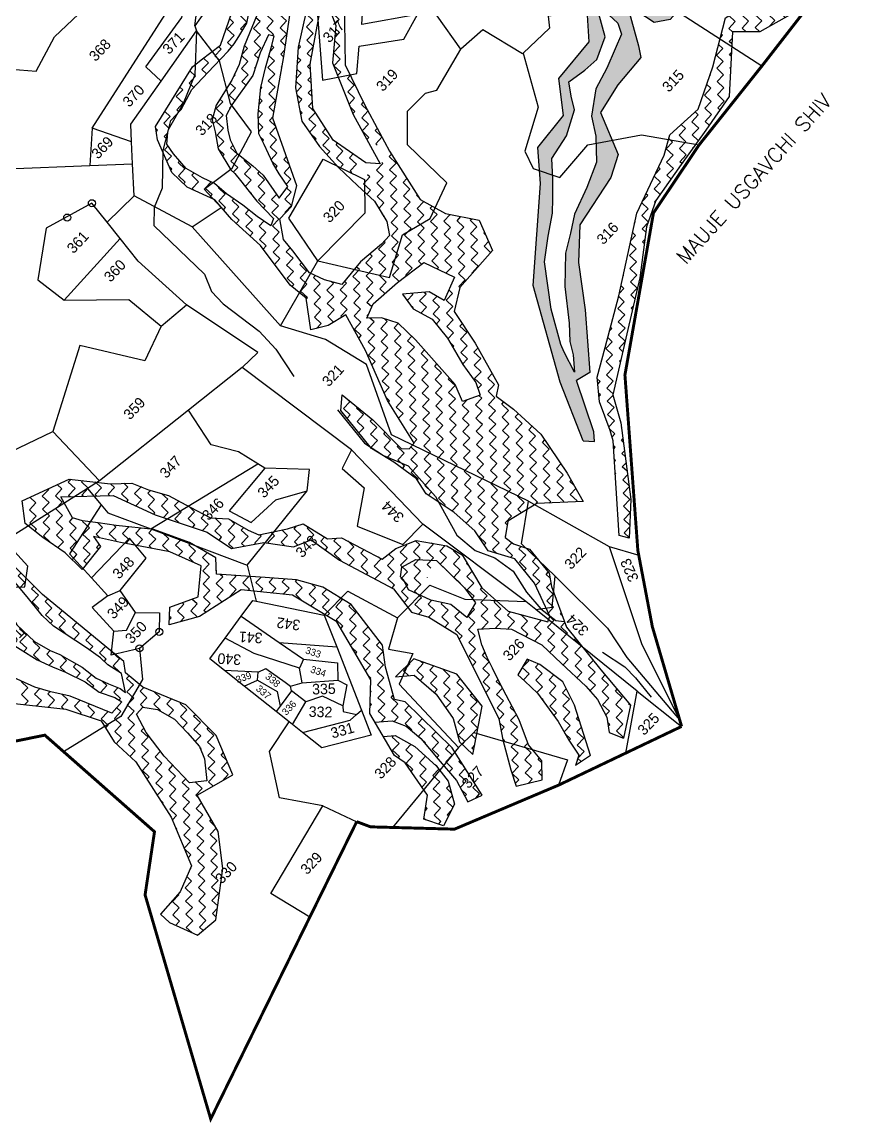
# Model space of a CAD drawing. Header units: metres. Extents: x 302481 to 307962, y 1946667 to 1951250.
# Drawn here: x 307196 to 307770, y 1947648 to 1948407 of the extents above; entities that cross this region are included whole.
import ezdxf

# ---------------------------------------------------------------- set-up
doc = ezdxf.new("R2010")
doc.units = ezdxf.units.M
for name, color, linetype in [('LINE_WATER', 4, 'Continuous'), ('POLY_HATCH', 12, 'Continuous'), ('POLY_PARCEL', 6, 'Continuous'), ('SYM_STONE', 1, 'Continuous'), ('TEXT_MAPOUT', 7, 'Continuous'), ('TEXT_PARCEL', 7, 'Continuous'), ('V_BOUND_LINE', 7, 'Continuous')]:
    doc.layers.add(name, color=color, linetype=linetype)
doc.styles.get("Standard").update_dxf_attribs({"font": 'simplex.shx'})
doc.styles.add('TEXT_MAP', font='')
doc.styles.get('TEXT_MAP').set_extended_font_data('Kruti Dev 050')
pattern_1 = [(46.59836, (306648.6593, 1946662.5794), (-0.253821, 9.096249), [6.434523, -6.434523]), (136.59836, (306653.0805, 1946667.2544), (-9.096249, -0.253821), [6.434523, -6.434523])]

# ---------------------------------------------------------------- blocks, each defined once
blk = doc.blocks.new('STONE')
blk.add_circle((0, 0), 0.851)

msp = doc.modelspace()

# ---------------------------------------------------------------- hatches: boundary and pattern name
at = {"layer": 'POLY_HATCH'}
h = msp.add_hatch(dxfattribs=at)
h.set_pattern_fill('ZIGZAG', color=256, scale=2.026621, angle=46.59836, style=0)
h.set_pattern_definition(pattern_1)
h.paths.add_polyline_path([(307427.52, 1948542.12), (307428.87, 1948565.59), (307442.29, 1948578.48), (307446.18, 1948586.05), (307443.49, 1948619.07), (307453.84, 1948659.4), (307477.83, 1948685.2), (307500.86, 1948715.17), (307524.89, 1948731.93), (307534.88, 1948754.6), (307534.25, 1948758.43), (307515.54, 1948763.15), (307517.03, 1948759.21), (307508.69, 1948743.88), (307497.16, 1948734.13), (307478.71, 1948715.06), (307467.33, 1948697.96), (307455.93, 1948681.84), (307437.78, 1948659.6), (307428.94, 1948621.84), (307429.66, 1948613.47), (307427.51, 1948602.06), (307424.05, 1948584.19), (307416.37, 1948576.07), (307408.92, 1948560.06), (307407.03, 1948538.79), (307407.09, 1948518.55), (307403.74, 1948496.74), (307399.67, 1948483.29), (307394.77, 1948463.9), (307395.06, 1948453.05), (307394.59, 1948434.28), (307391.89, 1948414.64), (307386.44, 1948389.95), (307384.65, 1948361.79), (307388.86, 1948338.91), (307401.09, 1948321.37), (307414.27, 1948306.92), (307420.84, 1948300.7), (307431.04, 1948311.6), (307410.51, 1948325.79), (307396.58, 1948347.6), (307394.76, 1948378.15), (307399.47, 1948404.45), (307403.78, 1948427.28), (307412.29, 1948404.81), (307410.04, 1948379.08), (307424.34, 1948343.45), (307437.85, 1948318.87), (307444.91, 1948326.41), (307432.02, 1948350.28), (307418.77, 1948377.75), (307418.08, 1948421.96), (307413.82, 1948443.38), (307418.78, 1948481.04), (307432.29, 1948498.34), (307429.98, 1948517.5)])
h.paths.add_polyline_path([(307346.8, 1948494.4), (307349.87, 1948511.62), (307354.06, 1948531.22), (307355.31, 1948550.15), (307353.17, 1948560.4), (307360.67, 1948567.1), (307373.18, 1948584.58), (307380.24, 1948596.3), (307379.18, 1948613.39), (307369.78, 1948622.28), (307366.39, 1948627.79), (307377.18, 1948632.53), (307382.06, 1948637.68), (307389.8, 1948645.88), (307394.67, 1948651.62), (307399.62, 1948664.76), (307400.86, 1948673.35), (307398.45, 1948685.98), (307396.91, 1948710.62), (307394.1, 1948716.15), (307393.02, 1948725.24), (307381.89, 1948717.21), (307384.54, 1948682.83), (307362.43, 1948642.28), (307353.42, 1948625.49), (307362.78, 1948607.88), (307358.22, 1948592.5), (307355.85, 1948585.37), (307339.44, 1948563.18), (307340.27, 1948546.67), (307336.91, 1948505.05), (307328.53, 1948463.18), (307338.78, 1948436.4), (307340.68, 1948413.76), (307332.74, 1948391.28), (307319.47, 1948381.21), (307313.45, 1948376.39), (307288.04, 1948335.21), (307289.41, 1948326.1), (307299.23, 1948303.48), (307309.78, 1948293.29), (307328.96, 1948284.53), (307340.68, 1948270.95), (307360.32, 1948252.99), (307367.39, 1948243.58), (307378.08, 1948255), (307376.27, 1948257.28), (307373.83, 1948271.53), (307381.78, 1948279.93), (307385.48, 1948294.35), (307368.87, 1948340.9), (307376.39, 1948383.53), (307382.83, 1948428.19), (307380.51, 1948443.76), (307380.71, 1948472.39), (307388.81, 1948501.25), (307394.59, 1948524.61), (307390.28, 1948555.59), (307402.73, 1948569.76), (307414.31, 1948597.24), (307418.46, 1948625.98), (307415.02, 1948643.66), (307419.04, 1948659.07), (307438.99, 1948687.28), (307449.94, 1948720.17), (307436.5, 1948720.3), (307428.79, 1948710.93), (307426.51, 1948696.99), (307418.26, 1948685.83), (307410.94, 1948672.63), (307405.25, 1948664.8), (307399.26, 1948646.32), (307401.73, 1948631.92), (307400.44, 1948614.17), (307399.73, 1948607.95), (307395.14, 1948592.17), (307389.74, 1948584.64), (307386.39, 1948577.46), (307376.82, 1948552.93), (307378.29, 1948542.34), (307379.93, 1948536.19), (307381.31, 1948529.14), (307377.1, 1948510.12), (307373.85, 1948499.4), (307369.19, 1948486.58), (307362.16, 1948473.68), (307363.36, 1948462.2), (307360.19, 1948448.53), (307359.83, 1948429.33), (307358.23, 1948412.45), (307349.08, 1948390.64), (307345.59, 1948377.85), (307340.57, 1948367.08), (307329.8, 1948349.92), (307327.13, 1948339.8), (307329.12, 1948331.59), (307331.22, 1948319.84), (307339.88, 1948305.33), (307342.61, 1948302.75), (307346.58, 1948297.84), (307352.69, 1948290.34), (307357.89, 1948283.7), (307363.36, 1948277.95), (307369.44, 1948271.62), (307367.51, 1948266.55), (307358.18, 1948273.08), (307348.31, 1948280.85), (307336.87, 1948288.8), (307328.7, 1948295.94), (307320.33, 1948299.84), (307309.23, 1948306.31), (307300.39, 1948316.4), (307295.78, 1948323.06), (307296.45, 1948331.05), (307298.58, 1948339.37), (307305.75, 1948346.96), (307313.05, 1948360.75), (307320.51, 1948368.64), (307328.55, 1948377.13), (307338.01, 1948387.14), (307342.3, 1948392.28), (307345.41, 1948397.39), (307351.07, 1948406.41), (307352.88, 1948415.61), (307350.12, 1948430.3), (307341.37, 1948466.2)])
h.paths.add_polyline_path([(307366.04, 1948398.47), (307369.92, 1948397.56), (307367.71, 1948389.38), (307363.82, 1948375.66), (307360.53, 1948362.16), (307358.8, 1948344.04), (307359.17, 1948330.24), (307362.83, 1948322.83), (307368.87, 1948310), (307373.33, 1948302.61), (307379.26, 1948293.85), (307373.19, 1948285.75), (307362.19, 1948301.69), (307355.11, 1948307.98), (307344.11, 1948316.81), (307339.39, 1948326.02), (307337.78, 1948332.68), (307336.69, 1948342.8), (307340.55, 1948350.22), (307355.23, 1948370.34), (307360.28, 1948386.12)], flags=16)
h = msp.add_hatch(dxfattribs=at)
h.set_pattern_fill('ZIGZAG', color=256, scale=2.026621, angle=46.59836, style=0)
h.set_pattern_definition(pattern_1)
h.paths.add_polyline_path([(307520.47, 1948575.43), (307522.06, 1948605.61), (307518.94, 1948623.88), (307533.92, 1948632.17), (307541.33, 1948668.04), (307564.03, 1948700.68), (307578.44, 1948729.93), (307585.9, 1948745.39), (307579.3, 1948756.81), (307570.61, 1948745.65), (307548.95, 1948700.05), (307532.36, 1948679.55), (307518.87, 1948642.1), (307509.46, 1948630.68), (307504.98, 1948597.32), (307504.27, 1948530.97), (307503.96, 1948476.39), (307521.34, 1948450.38), (307567.43, 1948444.86), (307617.96, 1948461.29), (307612.06, 1948435.81), (307585.17, 1948423.17), (307587.06, 1948393.6), (307566.04, 1948368.41), (307569.26, 1948342.72), (307551.75, 1948320.75), (307553.51, 1948295.97), (307548.35, 1948225.41), (307567.08, 1948158.9), (307582.82, 1948118.33), (307590.73, 1948117.84), (307590.32, 1948124.57), (307578.26, 1948159.84), (307587.59, 1948165.44), (307584.22, 1948208.59), (307579.6, 1948241.4), (307580.71, 1948267.3), (307602.05, 1948300.08), (307607.06, 1948315.98), (307594.92, 1948344.75), (307606.71, 1948363.89), (307622.71, 1948382.77), (307621.06, 1948390.84), (307613.31, 1948419.17), (307631.88, 1948407), (307643, 1948408.94), (307654.75, 1948422.54), (307655.78, 1948451.12), (307672.41, 1948440.04), (307685.72, 1948452.55), (307695.47, 1948482.09), (307684.38, 1948497.49), (307676.32, 1948495.42), (307682.35, 1948485.63), (307683.06, 1948478.83), (307682.7, 1948473.05), (307674.66, 1948460.23), (307648, 1948456.85), (307644.38, 1948455.18), (307644.64, 1948445.75), (307642.38, 1948432.57), (307637.34, 1948425.08), (307629.66, 1948418.05), (307622.72, 1948422.57), (307626.31, 1948444.7), (307624.92, 1948457.25), (307619.99, 1948464.97), (307601.69, 1948462.88), (307558.86, 1948456.42), (307538.3, 1948460.55), (307521.7, 1948473.19), (307514.46, 1948507.6), (307518.49, 1948551.77)])
h.paths.add_polyline_path([(307593.65, 1948412.97), (307597.57, 1948415.07), (307606.75, 1948406.39), (307609.28, 1948398.84), (307604.92, 1948388.78), (307599.32, 1948375.37), (307591.76, 1948361.24), (307588.64, 1948342.27), (307591.66, 1948328.45), (307592.15, 1948310.57), (307585.34, 1948293.16), (307576.91, 1948274.7), (307574.28, 1948261.7), (307570.69, 1948247.69), (307570.32, 1948224.82), (307573.34, 1948199.4), (307573.68, 1948186.82), (307575.92, 1948177.61), (307576.91, 1948165.72), (307569.91, 1948179.43), (307567.47, 1948184.87), (307560.85, 1948209.19), (307556.31, 1948241.86), (307558.81, 1948259.49), (307561.68, 1948275.47), (307562.07, 1948285.42), (307562.03, 1948299), (307561.31, 1948313.22), (307571.48, 1948328.75), (307576.95, 1948346.79), (307574.71, 1948356), (307573.12, 1948365.89), (307584.15, 1948374.16), (307592.24, 1948381.34), (307598.1, 1948397.08)], flags=16)
h.paths.add_polyline_path([(307549.06, 1948580.9), (307552.72, 1948619.76), (307562.56, 1948657.38), (307586.34, 1948686.41), (307606.73, 1948718.66), (307597.07, 1948725.94), (307587.4, 1948716.69), (307575.11, 1948699.8), (307559.18, 1948677.13), (307551.05, 1948663.67), (307543.81, 1948634.63), (307537.11, 1948603.25), (307532.54, 1948579.96), (307530.26, 1948542.56), (307532.93, 1948514.27), (307545.16, 1948481.54), (307565.57, 1948461.32), (307594.28, 1948465.45), (307613.27, 1948479.69), (307606.4, 1948488.95), (307565.51, 1948480.7), (307553.28, 1948495.95), (307548.88, 1948518.51), (307547.67, 1948545.41)], flags=17)
h = msp.add_hatch(dxfattribs=at)
h.set_pattern_fill('ZIGZAG', color=256, scale=2.026621, angle=46.59836, style=0)
h.set_pattern_definition(pattern_1)
h.paths.add_polyline_path([(307685.81, 1948400.42), (307704.8, 1948400.49), (307728.78, 1948414.06), (307742.9, 1948424.68), (307750.44, 1948438.92), (307754.65, 1948457.87), (307739.72, 1948471.26), (307736.01, 1948470.78), (307741.16, 1948453.46), (307726.23, 1948430.6), (307701.15, 1948422.53), (307680.96, 1948410.21), (307672.43, 1948376.46), (307662.25, 1948347.24), (307642.78, 1948329.41), (307638.87, 1948315.45), (307635.3, 1948307.94), (307644.35, 1948300.16), (307650.59, 1948309.01), (307667.42, 1948332.69), (307683.49, 1948355.96)])
h = msp.add_hatch(dxfattribs=at)
h.set_pattern_fill('ZIGZAG', color=256, scale=2.026621, angle=46.59836, style=0)
h.set_pattern_definition(pattern_1)
h.paths.add_polyline_path([(307487.97, 1948275.07), (307470.58, 1948284.76), (307450.13, 1948316.93), (307443.04, 1948309.43), (307426.59, 1948295.26), (307427.38, 1948294.51), (307438.93, 1948283.6), (307447.49, 1948269.53), (307449.29, 1948259.87), (307443.82, 1948254.09), (307429.33, 1948241.92), (307416.48, 1948226.22), (307404.63, 1948229.47), (307394.28, 1948234.28), (307382.62, 1948249.29), (307378.81, 1948254.09), (307370.61, 1948247.02), (307366.45, 1948244.83), (307380.76, 1948225.75), (307391.97, 1948216.71), (307395.03, 1948194.86), (307406.99, 1948197.82), (307419.15, 1948205.17), (307432.87, 1948180.74), (307448.05, 1948146.17), (307466.4, 1948116.73), (307462.82, 1948112.72), (307457.51, 1948113.05), (307437.93, 1948132.83), (307416.8, 1948150.1), (307415.87, 1948139.21), (307436.91, 1948113.06), (307452.31, 1948103.6), (307467.88, 1948092.11), (307474.64, 1948081.65), (307491.36, 1948070.61), (307521.99, 1948161.59), (307508.38, 1948185.6), (307494.02, 1948207.57), (307497.87, 1948224.18), (307520.4, 1948249.72), (307511.11, 1948270.58)])
h.paths.add_polyline_path([(307494.24, 1948231.21), (307487.01, 1948215.16), (307476.63, 1948221), (307458.27, 1948219.45), (307465.7, 1948209.44), (307478.68, 1948202.15), (307489.25, 1948189.16), (307495.69, 1948178.09), (307499.97, 1948171.06), (307509, 1948158.54), (307511.8, 1948149.93), (307499.65, 1948145.5), (307494.73, 1948157.11), (307467.31, 1948188.02), (307455.24, 1948199.43), (307443.89, 1948203.2), (307433.68, 1948202.91), (307438.01, 1948212.75), (307454.98, 1948227.54), (307473, 1948241.34)], flags=16)
h = msp.add_hatch(dxfattribs=at)
h.set_pattern_fill('ZIGZAG', color=256, scale=2.026621, angle=46.59836, style=0)
h.set_pattern_definition(pattern_1)
h.paths.add_polyline_path([(307626.57, 1948265.93), (307633.04, 1948284.16), (307644.35, 1948300.16), (307635.3, 1948307.94), (307619.82, 1948275.29), (307607.58, 1948218.37), (307598.06, 1948182.8), (307592.47, 1948162.21), (307594.17, 1948145.27), (307601.56, 1948125.55), (307603.6, 1948118.33), (307607.75, 1948053.06), (307614.67, 1948051.17), (307615.76, 1948077.84), (307608.88, 1948130.63), (307603.48, 1948150.04), (307613.8, 1948195.11), (307621.9, 1948230.76)])
h = msp.add_hatch(dxfattribs=at)
h.set_pattern_fill('ZIGZAG', color=256, scale=2.026621, angle=46.59836, style=0)
h.set_pattern_definition(pattern_1)
h.paths.add_polyline_path([(307553.8, 1948123.01), (307534.95, 1948140.23), (307522.83, 1948149.02), (307524.61, 1948156.95), (307521.99, 1948161.59), (307491.36, 1948070.61), (307493.98, 1948068.88), (307508.29, 1948056.28), (307517.39, 1948042.36), (307535.9, 1948036.84), (307549.41, 1948020.11), (307552.68, 1948013.08), (307560.11, 1948022.76), (307559.37, 1948026.92), (307545.99, 1948043.45), (307534.86, 1948047.23), (307529.17, 1948051.59), (307530.86, 1948062.88), (307551.01, 1948075.12), (307583.02, 1948076.56), (307571.88, 1948095.89)])
h = msp.add_hatch(dxfattribs=at)
h.set_pattern_fill('ZIGZAG', color=256, scale=2.026621, angle=46.59836, style=0)
h.set_pattern_definition(pattern_1)
h.paths.add_polyline_path([(307347.14, 1948015.6), (307382.39, 1948011.75), (307413.09, 1947993.32), (307436.56, 1947953.4), (307435.71, 1947930.11), (307441.02, 1947921.12), (307450.34, 1947948.79), (307446.61, 1947962.16), (307444.5, 1947977.32), (307422.87, 1948005.46), (307403.37, 1948017.31), (307385.19, 1948022.44), (307363.72, 1948024.08), (307330.03, 1948026.23), (307329.72, 1948037.5), (307311.38, 1948048.26), (307286.89, 1948057.14), (307260.89, 1948059.79), (307248.43, 1948061.69), (307237.68, 1948063.08), (307230.86, 1948065.14), (307222.66, 1948079.59), (307258.71, 1948080.62), (307287.83, 1948067.35), (307323.68, 1948055.4), (307340.34, 1948044.03), (307362.79, 1948048.06), (307383.16, 1948045.25), (307395.43, 1948050.11), (307414.99, 1948036.01), (307452.18, 1948016.2), (307464.46, 1948000.2), (307467.35, 1947999.32), (307483.36, 1948046.88), (307478.35, 1948047.73), (307467.86, 1948049.62), (307453.73, 1948043.92), (307444.24, 1948036.75), (307416.34, 1948051.47), (307406.67, 1948050.71), (307389.91, 1948060.94), (307378.93, 1948057.68), (307359.3, 1948053.43), (307351.98, 1948056.7), (307338.34, 1948064.5), (307325.96, 1948065.27), (307312.01, 1948072.52), (307296.86, 1948080.49), (307283.22, 1948084.54), (307271.8, 1948089.19), (307256.99, 1948088.72), (307228.44, 1948091.97), (307196.05, 1948076.87), (307198.13, 1948061.25), (307210.22, 1948051.59), (307225.76, 1948040.95), (307237.37, 1948029.46), (307250.15, 1948045.39), (307245.2, 1948052.26), (307263.98, 1948048.14), (307282.33, 1948044.65), (307297.97, 1948041.83), (307319.59, 1948032.12), (307317.44, 1948010.71), (307298, 1948003.58), (307297.32, 1947991.41), (307318.45, 1947997.06)])
h = msp.add_hatch(dxfattribs=at)
h.set_pattern_fill('ZIGZAG', color=256, scale=2.026621, angle=46.59836, style=0)
h.set_pattern_definition(pattern_1)
h.paths.add_polyline_path([(307403.37, 1948017.31), (307385.19, 1948022.44), (307363.72, 1948024.08), (307330.03, 1948026.23), (307329.72, 1948037.5), (307311.38, 1948048.26), (307286.89, 1948057.14), (307260.89, 1948059.79), (307248.43, 1948061.69), (307237.68, 1948063.08), (307230.86, 1948065.14), (307222.66, 1948079.59), (307258.71, 1948080.62), (307287.83, 1948067.35), (307323.68, 1948055.4), (307340.34, 1948044.03), (307362.79, 1948048.06), (307383.16, 1948045.25), (307395.43, 1948050.11), (307414.99, 1948036.01), (307452.18, 1948016.2), (307464.46, 1948000.2), (307467.35, 1947999.32), (307483.36, 1948046.88), (307478.35, 1948047.73), (307467.86, 1948049.62), (307453.73, 1948043.92), (307444.24, 1948036.75), (307416.34, 1948051.47), (307406.67, 1948050.71), (307389.91, 1948060.94), (307378.93, 1948057.68), (307359.3, 1948053.43), (307351.98, 1948056.7), (307338.34, 1948064.5), (307325.96, 1948065.27), (307312.01, 1948072.52), (307296.86, 1948080.49), (307283.22, 1948084.54), (307271.8, 1948089.19), (307256.99, 1948088.72), (307228.44, 1948091.97), (307196.05, 1948076.87), (307198.13, 1948061.25), (307210.22, 1948051.59), (307225.76, 1948040.95), (307237.37, 1948029.46), (307250.15, 1948045.39), (307245.2, 1948052.26), (307263.98, 1948048.14), (307282.33, 1948044.65), (307297.97, 1948041.83), (307319.59, 1948032.12), (307317.44, 1948010.71), (307298, 1948003.58), (307297.32, 1947991.41), (307318.45, 1947997.06), (307347.14, 1948015.6), (307382.39, 1948011.75), (307413.09, 1947993.32), (307436.56, 1947953.4), (307435.71, 1947930.11), (307439.26, 1947924.1), (307442.11, 1947924.36), (307450.34, 1947948.79), (307446.61, 1947962.16), (307444.5, 1947977.32), (307422.87, 1948005.46)])
h = msp.add_hatch(dxfattribs=at)
h.set_pattern_fill('ZIGZAG', color=256, scale=2.026621, angle=46.59836, style=0)
h.set_pattern_definition(pattern_1)
h.paths.add_polyline_path([(307452.18, 1948016.2), (307464.46, 1948000.2), (307467.35, 1947999.32), (307471.41, 1948011.39), (307462.58, 1948015.39), (307459.29, 1948022.28), (307456.89, 1948024.54), (307457.88, 1948031.17), (307467.44, 1948036.49), (307479.65, 1948035.85), (307483.36, 1948046.88), (307478.35, 1948047.73), (307467.86, 1948049.62), (307453.73, 1948043.92), (307444.24, 1948036.75), (307416.34, 1948051.47), (307406.67, 1948050.71), (307389.91, 1948060.94), (307378.93, 1948057.68), (307359.3, 1948053.43), (307351.98, 1948056.7), (307338.34, 1948064.5), (307325.96, 1948065.27), (307312.01, 1948072.52), (307296.86, 1948080.49), (307283.22, 1948084.54), (307271.8, 1948089.19), (307256.99, 1948088.72), (307228.44, 1948091.97), (307196.05, 1948076.87), (307198.13, 1948061.25), (307210.22, 1948051.59), (307225.76, 1948040.95), (307237.37, 1948029.46), (307250.15, 1948045.39), (307245.2, 1948052.26), (307263.98, 1948048.14), (307282.33, 1948044.65), (307297.97, 1948041.83), (307319.59, 1948032.12), (307317.44, 1948010.71), (307298, 1948003.58), (307297.32, 1947991.41), (307318.45, 1947997.06), (307347.14, 1948015.6), (307382.39, 1948011.75), (307413.09, 1947993.32), (307436.56, 1947953.4), (307435.71, 1947930.11), (307441.02, 1947921.12), (307450.34, 1947948.79), (307446.61, 1947962.16), (307444.5, 1947977.32), (307422.87, 1948005.46), (307403.37, 1948017.31), (307385.19, 1948022.44), (307363.72, 1948024.08), (307330.03, 1948026.23), (307329.72, 1948037.5), (307311.38, 1948048.26), (307286.89, 1948057.14), (307260.89, 1948059.79), (307248.43, 1948061.69), (307237.68, 1948063.08), (307230.86, 1948065.14), (307222.66, 1948079.59), (307258.71, 1948080.62), (307287.83, 1948067.35), (307323.68, 1948055.4), (307340.34, 1948044.03), (307362.79, 1948048.06), (307383.16, 1948045.25), (307395.43, 1948050.11), (307414.99, 1948036.01)])
h = msp.add_hatch(dxfattribs=at)
h.set_pattern_fill('ZIGZAG', color=256, scale=2.026621, angle=46.59836, style=0)
h.set_pattern_definition(pattern_1)
h.paths.add_polyline_path([(307513.06, 1948016.88), (307499.38, 1948039.6), (307488.94, 1948045.94), (307483.36, 1948046.88), (307479.65, 1948035.85), (307481.83, 1948035.74), (307500.98, 1948016.86), (307508.64, 1948006.6), (307502.71, 1947996.33), (307491.59, 1948005.34), (307477.92, 1948008.44), (307471.41, 1948011.39), (307467.35, 1947999.32), (307476.4, 1947996.59), (307495.89, 1947984.74), (307509.68, 1947957.04), (307517.47, 1947967.19), (307516.67, 1947968.77), (307512.93, 1947977.59), (307510.31, 1947988.39), (307522.33, 1947989.12), (307533.65, 1947988.28), (307541.15, 1947998.05), (307531.26, 1948000.7)])
h = msp.add_hatch(dxfattribs=at)
h.set_pattern_fill('ZIGZAG', color=256, scale=2.026621, angle=46.59836, style=0)
h.set_pattern_definition(pattern_1)
h.paths.add_polyline_path([(307308.85, 1947936.21), (307279.34, 1947948.42), (307267.42, 1947958.33), (307266.21, 1947966.07), (307209.98, 1948012.27), (307189.84, 1948032.42), (307185.34, 1948027.65), (307199.47, 1948010.71), (307209.81, 1947997.86), (307217.63, 1947990.46), (307240.38, 1947975.6), (307250.03, 1947968.52), (307255.16, 1947963.67), (307264.52, 1947957.89), (307267.25, 1947944.56), (307263.75, 1947947.35), (307255.52, 1947950.54), (307247, 1947954.5), (307237.33, 1947962.11), (307230.12, 1947966.37), (307222.11, 1947970.88), (307215.46, 1947973.58), (307204.52, 1947979.84), (307192.38, 1947991.32), (307187.4, 1948000.12), (307180.53, 1948011.22), (307173.04, 1948006.54), (307182.91, 1947981.85), (307206.44, 1947967.28), (307217.09, 1947962.32), (307225.86, 1947958.63), (307239.45, 1947951.92), (307249.1, 1947944.84), (307259.98, 1947941.2), (307264.79, 1947938.19), (307257.91, 1947930.37), (307229.2, 1947942.17), (307215.72, 1947945.2), (307204.86, 1947948.31), (307188.09, 1947955.98), (307175.63, 1947969.29), (307169.74, 1947983.06), (307162.24, 1947997.82), (307160.18, 1948005.91), (307151.84, 1948002.25), (307150.97, 1948001.87), (307151.38, 1947989.88), (307161.44, 1947961.67), (307163.95, 1947954.77), (307182.45, 1947938.03), (307226.1, 1947933.23), (307250.63, 1947925.1), (307259.55, 1947910.64), (307274.48, 1947896.82), (307298.91, 1947858.65), (307312.84, 1947824.97), (307305.04, 1947807.17), (307291.44, 1947791.84), (307297.72, 1947786.06), (307316.88, 1947777.19), (307329.54, 1947787.71), (307334.54, 1947823.31), (307331.16, 1947848.81), (307316.83, 1947873.8), (307341.44, 1947887.94), (307329.95, 1947915.1)])
h.paths.add_polyline_path([(307294.02, 1947900.83), (307281.6, 1947917.06), (307274.81, 1947929.76), (307279.28, 1947934.49), (307289.46, 1947932.94), (307301.15, 1947926.36), (307310.15, 1947916.95), (307318.24, 1947907.51), (307321.7, 1947898.86), (307323.5, 1947883.71), (307311.56, 1947882.45)], flags=16)
h = msp.add_hatch(dxfattribs=at)
h.set_pattern_fill('ZIGZAG', color=256, scale=2.026621, angle=46.59836, style=0)
h.set_pattern_definition(pattern_1)
h.paths.add_polyline_path([(307595.16, 1947960.3), (307571.31, 1947989.85), (307560.98, 1948017.82), (307560.11, 1948022.76), (307552.68, 1948013.08), (307559.98, 1947997.4), (307558.65, 1947993.35), (307541.15, 1947998.05), (307533.64, 1947988.26), (307554.48, 1947977.61), (307568.04, 1947964.79), (307584.78, 1947948.96), (307592.8, 1947939.86), (307599.35, 1947927.62), (307600.8, 1947917.18), (307610.7, 1947913.22), (307615.63, 1947935.93)])
h.paths.add_polyline_path([(307576.98, 1947935.92), (307568.78, 1947952), (307552.92, 1947963.97), (307544.27, 1947967.61), (307537.96, 1947956.95), (307542.75, 1947952.42), (307551.52, 1947944.13), (307565.64, 1947924.72), (307572.99, 1947911.73), (307579.87, 1947901.44), (307577.73, 1947894.39), (307588.03, 1947901.28)])
h = msp.add_hatch(dxfattribs=at)
h.set_pattern_fill('ZIGZAG', color=256, scale=2.026621, angle=46.59836, style=0)
h.set_pattern_definition(pattern_1)
h.paths.add_polyline_path([(307495.79, 1947957.35), (307466.19, 1947967.79), (307453.55, 1947955.59), (307466.49, 1947956.52), (307481.51, 1947943.42), (307493.24, 1947926.83), (307497.63, 1947910.61), (307506.9, 1947901.85), (307513.31, 1947935.3)])
h = msp.add_hatch(dxfattribs=at)
h.set_pattern_fill('ZIGZAG', color=256, scale=2.026621, angle=46.59836, style=0)
h.set_pattern_definition(pattern_1)
h.paths.add_polyline_path([(307545.11, 1947908.61), (307538.81, 1947925.9), (307525.3, 1947951.54), (307520.36, 1947961.5), (307517.47, 1947967.19), (307509.68, 1947957.04), (307524.82, 1947926.6), (307527.48, 1947912.02), (307533.12, 1947891.32), (307536.81, 1947880.15), (307554.71, 1947884.42), (307554.35, 1947897.61)])
h = msp.add_hatch(dxfattribs=at)
h.set_pattern_fill('ZIGZAG', color=256, scale=2.026621, angle=46.59836, style=0)
h.set_pattern_definition(pattern_1)
h.paths.add_polyline_path([(307460.23, 1947938.3), (307452.86, 1947939.78), (307450.34, 1947948.79), (307442.11, 1947924.36), (307451.26, 1947925.19), (307460.77, 1947921.52), (307471.01, 1947913.01), (307482.93, 1947898.78), (307495.48, 1947883.96), (307503.47, 1947869.32), (307513.3, 1947873.84), (307492.67, 1947906.52)])
h = msp.add_hatch(dxfattribs=at)
h.set_pattern_fill('ZIGZAG', color=256, scale=2.026621, angle=46.59836, style=0)
h.set_pattern_definition(pattern_1)
h.paths.add_polyline_path([(307475.65, 1947873.83), (307473.04, 1947857.22), (307486.53, 1947852.76), (307494.11, 1947867.54), (307489.73, 1947883.5), (307481.85, 1947893.89), (307466.92, 1947907.43), (307453.36, 1947914.93), (307445.04, 1947914.32), (307452.73, 1947901.29), (307460.1, 1947896.06)])

# ---------------------------------------------------------------- linework, layer by layer
at = {"layer": 'LINE_WATER'}
for points in [[(307326.8, 1948421.3), (307315.05, 1948404.61), (307316.36, 1948401.14), (307316.36, 1948401.14), (307316.36, 1948401.14), (307316.36, 1948401.14)], [(307316.36, 1948401.14), (307315.09, 1948370.91), (307307.2, 1948351.01), (307296.71, 1948332.78), (307293.05, 1948318.71), (307292.52, 1948292.66), (307287.01, 1948279.37), (307286.78, 1948266.88), (307321.82, 1948233.26), (307326.53, 1948221.24), (307334.61, 1948212.8), (307359.58, 1948194.01), (307370.92, 1948181.52), (307383.41, 1948162.79)], [(307413.54, 1948139.6), (307432.02, 1948116.65), (307445.22, 1948108.19), (307462.2, 1948100.99), (307481.04, 1948079.79), (307495.73, 1948053.19), (307508.33, 1948042.72), (307522.1, 1948037.58), (307534.66, 1948028.43), (307543.74, 1948013.9), (307553.72, 1948002.36), (307564.11, 1947994.31), (307569.83, 1947993.57)], [(307596.29, 1947972.43), (307611.59, 1947962.28), (307618.94, 1947954.85), (307629.9, 1947941.37)]]:
    msp.add_lwpolyline(points, dxfattribs=at)
at = {"layer": 'POLY_HATCH'}
for points in [[(307582.82, 1948118.33), (307567.08, 1948158.9), (307548.35, 1948225.41), (307553.51, 1948295.97), (307551.75, 1948320.75), (307569.26, 1948342.72), (307566.04, 1948368.41), (307587.06, 1948393.6), (307585.17, 1948423.17), (307612.06, 1948435.81), (307617.96, 1948461.29), (307567.43, 1948444.86), (307521.34, 1948450.38), (307503.96, 1948476.39), (307504.27, 1948530.97), (307504.98, 1948597.32), (307509.46, 1948630.68), (307518.87, 1948642.1), (307532.36, 1948679.55), (307548.95, 1948700.05), (307570.61, 1948745.65), (307579.3, 1948756.81), (307585.9, 1948745.39)], [(307684.38, 1948497.49), (307695.47, 1948482.09), (307685.72, 1948452.55), (307672.41, 1948440.04), (307655.78, 1948451.12), (307654.75, 1948422.54), (307643, 1948408.94), (307631.88, 1948407), (307613.31, 1948419.17), (307621.06, 1948390.84), (307622.71, 1948382.77), (307606.71, 1948363.89), (307594.92, 1948344.75), (307607.06, 1948315.98), (307602.05, 1948300.08), (307580.71, 1948267.3), (307579.6, 1948241.4), (307584.22, 1948208.59), (307587.59, 1948165.44), (307578.26, 1948159.84)], [(307607.58, 1948218.37), (307619.82, 1948275.29), (307638.87, 1948315.45), (307642.78, 1948329.41), (307662.25, 1948347.24), (307672.43, 1948376.46), (307680.96, 1948410.21), (307701.15, 1948422.53), (307726.23, 1948430.6), (307741.16, 1948453.46), (307736.01, 1948470.78)], [(307391.89, 1948414.64), (307386.44, 1948389.95), (307384.65, 1948361.79), (307388.86, 1948338.91), (307401.09, 1948321.37), (307414.27, 1948306.92), (307427.38, 1948294.51), (307438.93, 1948283.6), (307447.49, 1948269.53), (307449.29, 1948259.87), (307443.82, 1948254.09), (307429.33, 1948241.92), (307416.48, 1948226.22), (307404.63, 1948229.47), (307394.28, 1948234.28), (307382.62, 1948249.29), (307376.27, 1948257.28), (307373.83, 1948271.53), (307381.78, 1948279.93), (307385.48, 1948294.35), (307368.87, 1948340.9), (307376.39, 1948383.53), (307382.83, 1948428.19)], [(307358.23, 1948412.45), (307349.08, 1948390.64), (307345.59, 1948377.85), (307340.57, 1948367.08), (307329.8, 1948349.92), (307327.13, 1948339.8), (307329.12, 1948331.59), (307331.22, 1948319.84), (307339.88, 1948305.33), (307342.61, 1948302.75), (307346.58, 1948297.84), (307352.69, 1948290.34), (307357.89, 1948283.7), (307363.36, 1948277.95), (307369.44, 1948271.62), (307367.51, 1948266.55), (307358.18, 1948273.08), (307348.31, 1948280.85), (307336.87, 1948288.8), (307328.7, 1948295.94), (307320.33, 1948299.84), (307309.23, 1948306.31), (307300.39, 1948316.4), (307295.78, 1948323.06), (307296.45, 1948331.05), (307298.58, 1948339.37), (307305.75, 1948346.96), (307313.05, 1948360.75), (307320.51, 1948368.64), (307328.55, 1948377.13), (307338.01, 1948387.14), (307342.3, 1948392.28), (307345.41, 1948397.39), (307351.07, 1948406.41), (307352.88, 1948415.61)], [(307418.08, 1948421.96), (307418.77, 1948377.75), (307432.02, 1948350.28), (307449.39, 1948318.1), (307470.58, 1948284.76), (307487.97, 1948275.07), (307511.11, 1948270.58), (307520.4, 1948249.72), (307497.87, 1948224.18), (307494.02, 1948207.57), (307508.38, 1948185.6), (307524.61, 1948156.95), (307522.83, 1948149.02), (307534.95, 1948140.23), (307553.8, 1948123.01), (307571.88, 1948095.89), (307583.02, 1948076.56), (307551.01, 1948075.12), (307530.86, 1948062.88), (307529.17, 1948051.59), (307534.86, 1948047.23), (307545.99, 1948043.45), (307559.37, 1948026.92), (307560.98, 1948017.82), (307571.31, 1947989.85), (307595.16, 1947960.3)], [(307486.53, 1947852.76), (307473.04, 1947857.22), (307475.65, 1947873.83), (307460.1, 1947896.06), (307452.73, 1947901.29), (307435.71, 1947930.11), (307436.56, 1947953.4), (307413.09, 1947993.32), (307382.39, 1948011.75), (307347.14, 1948015.6), (307318.45, 1947997.06), (307297.32, 1947991.41), (307298, 1948003.58), (307317.44, 1948010.71), (307319.59, 1948032.12), (307297.97, 1948041.83), (307282.33, 1948044.65), (307263.98, 1948048.14), (307245.2, 1948052.26), (307250.15, 1948045.39), (307237.37, 1948029.46), (307225.76, 1948040.95), (307210.22, 1948051.59), (307198.13, 1948061.25), (307196.05, 1948076.87), (307228.44, 1948091.97), (307256.99, 1948088.72), (307271.8, 1948089.19), (307283.22, 1948084.54), (307296.86, 1948080.49), (307312.01, 1948072.52), (307325.96, 1948065.27), (307338.34, 1948064.5), (307351.98, 1948056.7), (307359.3, 1948053.43), (307378.93, 1948057.68), (307389.91, 1948060.94), (307406.67, 1948050.71), (307416.34, 1948051.47), (307444.24, 1948036.75), (307453.73, 1948043.92), (307467.86, 1948049.62), (307478.35, 1948047.73), (307488.94, 1948045.94), (307499.38, 1948039.6), (307513.06, 1948016.88), (307531.26, 1948000.7), (307558.65, 1947993.35), (307559.98, 1947997.4), (307549.41, 1948020.11), (307535.9, 1948036.84), (307517.39, 1948042.36), (307508.29, 1948056.28), (307493.98, 1948068.88), (307474.64, 1948081.65), (307467.88, 1948092.11), (307452.31, 1948103.6), (307436.91, 1948113.06), (307415.87, 1948139.21), (307416.8, 1948150.1), (307437.93, 1948132.83), (307457.51, 1948113.05), (307462.82, 1948112.72), (307466.4, 1948116.73), (307448.05, 1948146.17), (307432.87, 1948180.74), (307419.15, 1948205.17), (307406.99, 1948197.82), (307395.03, 1948194.86), (307391.97, 1948216.71), (307380.76, 1948225.75), (307360.32, 1948252.99), (307340.68, 1948270.95), (307328.96, 1948284.53), (307309.78, 1948293.29), (307299.23, 1948303.48), (307289.41, 1948326.1), (307288.04, 1948335.21), (307313.45, 1948376.39), (307319.47, 1948381.21), (307332.74, 1948391.28), (307340.68, 1948413.76)], [(307597.57, 1948415.07), (307606.75, 1948406.39), (307609.28, 1948398.84), (307604.92, 1948388.78), (307599.32, 1948375.37), (307591.76, 1948361.24), (307588.64, 1948342.27), (307591.66, 1948328.45), (307592.15, 1948310.57), (307585.34, 1948293.16), (307576.91, 1948274.7), (307574.28, 1948261.7), (307570.69, 1948247.69), (307570.32, 1948224.82), (307573.34, 1948199.4), (307573.68, 1948186.82), (307575.92, 1948177.61), (307576.91, 1948165.72), (307569.91, 1948179.43), (307567.47, 1948184.87), (307560.85, 1948209.19), (307556.31, 1948241.86), (307558.81, 1948259.49), (307561.68, 1948275.47), (307562.07, 1948285.42), (307562.03, 1948299), (307561.31, 1948313.22), (307571.48, 1948328.75), (307576.95, 1948346.79), (307574.71, 1948356), (307573.12, 1948365.89), (307584.15, 1948374.16), (307592.24, 1948381.34), (307598.1, 1948397.08), (307593.65, 1948412.97)], [(307728.78, 1948414.06), (307704.8, 1948400.49), (307685.81, 1948400.42), (307683.49, 1948355.96), (307667.42, 1948332.69), (307650.59, 1948309.01), (307633.04, 1948284.16), (307626.57, 1948265.93), (307621.9, 1948230.76), (307613.8, 1948195.11), (307603.48, 1948150.04), (307608.88, 1948130.63), (307615.76, 1948077.84), (307614.67, 1948051.17), (307607.75, 1948053.06), (307603.6, 1948118.33)], [(307601.56, 1948125.55), (307594.17, 1948145.27), (307592.47, 1948162.21), (307598.06, 1948182.8), (307607.58, 1948218.37)], [(307590.32, 1948124.57), (307578.26, 1948159.84)], [(307582.82, 1948118.33), (307590.73, 1948117.84), (307590.32, 1948124.57)], [(307603.6, 1948118.33), (307601.56, 1948125.55)], [(307492.67, 1947906.52), (307460.23, 1947938.3), (307452.86, 1947939.78), (307446.61, 1947962.16), (307444.5, 1947977.32), (307422.87, 1948005.46), (307403.37, 1948017.31), (307385.19, 1948022.44), (307363.72, 1948024.08), (307330.03, 1948026.23), (307329.72, 1948037.5), (307311.38, 1948048.26), (307286.89, 1948057.14), (307260.89, 1948059.79), (307248.43, 1948061.69), (307237.68, 1948063.08), (307230.86, 1948065.14), (307222.66, 1948079.59), (307258.71, 1948080.62), (307287.83, 1948067.35), (307323.68, 1948055.4), (307340.34, 1948044.03), (307362.79, 1948048.06), (307383.16, 1948045.25), (307395.43, 1948050.11), (307414.99, 1948036.01), (307452.18, 1948016.2), (307464.46, 1948000.2), (307476.4, 1947996.59), (307495.89, 1947984.74), (307524.82, 1947926.6), (307527.48, 1947912.02), (307533.12, 1947891.32), (307536.81, 1947880.15)], [(307316.88, 1947777.19), (307329.54, 1947787.71), (307334.54, 1947823.31), (307331.16, 1947848.81), (307316.83, 1947873.8), (307341.44, 1947887.94), (307329.95, 1947915.1), (307308.85, 1947936.21), (307279.34, 1947948.42), (307267.42, 1947958.33), (307266.21, 1947966.07), (307209.98, 1948012.27), (307189.84, 1948032.42)], [(307180.53, 1948011.22), (307187.4, 1948000.12), (307192.38, 1947991.32), (307204.52, 1947979.84), (307215.46, 1947973.58), (307222.11, 1947970.88), (307230.12, 1947966.37), (307237.33, 1947962.11), (307247, 1947954.5), (307255.52, 1947950.54), (307263.75, 1947947.35), (307267.25, 1947944.56), (307264.52, 1947957.89), (307255.16, 1947963.67), (307250.03, 1947968.52), (307240.38, 1947975.6), (307217.63, 1947990.46), (307209.81, 1947997.86), (307199.47, 1948010.71), (307185.34, 1948027.65)], [(307173.04, 1948006.54), (307182.91, 1947981.85), (307206.44, 1947967.28), (307217.09, 1947962.32), (307225.86, 1947958.63), (307239.45, 1947951.92), (307249.1, 1947944.84), (307259.98, 1947941.2), (307264.79, 1947938.19), (307257.91, 1947930.37), (307229.2, 1947942.17), (307215.72, 1947945.2), (307204.86, 1947948.31), (307188.09, 1947955.98), (307175.63, 1947969.29), (307169.74, 1947983.06), (307162.24, 1947997.82), (307160.18, 1948005.91)], [(307554.71, 1947884.42), (307554.35, 1947897.61), (307545.11, 1947908.61), (307538.81, 1947925.9), (307525.3, 1947951.54), (307520.36, 1947961.5), (307516.67, 1947968.77), (307512.93, 1947977.59), (307510.31, 1947988.39), (307522.33, 1947989.12), (307533.61, 1947988.28), (307554.48, 1947977.61), (307568.04, 1947964.79), (307584.78, 1947948.96), (307592.8, 1947939.86), (307599.35, 1947927.62), (307600.8, 1947917.18)], [(307506.9, 1947901.85), (307513.31, 1947935.3), (307495.79, 1947957.35), (307466.19, 1947967.79), (307453.55, 1947955.59), (307466.49, 1947956.52), (307481.51, 1947943.42), (307493.24, 1947926.83), (307497.63, 1947910.61)], [(307588.03, 1947901.28), (307576.98, 1947935.92), (307568.78, 1947952), (307552.92, 1947963.97), (307544.27, 1947967.61), (307537.96, 1947956.95), (307542.75, 1947952.42), (307551.52, 1947944.13), (307565.64, 1947924.72), (307572.99, 1947911.73), (307579.87, 1947901.44), (307577.73, 1947894.39)], [(307161.44, 1947961.67), (307163.95, 1947954.77), (307182.45, 1947938.03), (307226.1, 1947933.23), (307250.63, 1947925.1), (307259.55, 1947910.64), (307274.48, 1947896.82), (307298.91, 1947858.65), (307312.84, 1947824.97), (307305.04, 1947807.17), (307291.44, 1947791.84), (307297.72, 1947786.06), (307316.88, 1947777.19)], [(307595.16, 1947960.3), (307615.63, 1947935.93), (307610.7, 1947913.22)], [(307439.26, 1947924.1), (307451.26, 1947925.19), (307460.77, 1947921.52), (307471.01, 1947913.01), (307482.93, 1947898.78), (307495.48, 1947883.96), (307503.47, 1947869.32)], [(307445.04, 1947914.32), (307453.36, 1947914.93), (307466.92, 1947907.43), (307481.85, 1947893.89), (307489.73, 1947883.5), (307494.11, 1947867.54), (307486.53, 1947852.76)], [(307600.8, 1947917.18), (307610.7, 1947913.22)], [(307513.3, 1947873.84), (307492.67, 1947906.52), (307492.67, 1947906.52)], [(307506.9, 1947901.85), (307497.63, 1947910.61)], [(307588.03, 1947901.28), (307577.73, 1947894.39)], [(307536.81, 1947880.15), (307554.71, 1947884.42)], [(307503.47, 1947869.32), (307513.3, 1947873.84)]]:
    msp.add_lwpolyline(points, dxfattribs=at)
for points in [[(307433.15, 1948310.14), (307410.51, 1948325.79), (307396.58, 1948347.6), (307394.76, 1948378.15), (307399.47, 1948404.45), (307403.78, 1948427.28), (307412.29, 1948404.81), (307410.04, 1948379.08), (307424.34, 1948343.45), (307443.04, 1948309.43)], [(307366.04, 1948398.47), (307360.28, 1948386.12), (307355.23, 1948370.34), (307340.55, 1948350.22), (307336.69, 1948342.8), (307337.78, 1948332.68), (307339.39, 1948326.02), (307344.11, 1948316.81), (307355.11, 1948307.98), (307362.19, 1948301.69), (307373.19, 1948285.75), (307379.26, 1948293.85), (307373.33, 1948302.61), (307368.87, 1948310), (307362.83, 1948322.83), (307359.17, 1948330.24), (307358.8, 1948344.04), (307360.53, 1948362.16), (307363.82, 1948375.66), (307367.71, 1948389.38), (307369.92, 1948397.56)], [(307494.73, 1948157.11), (307467.31, 1948188.02), (307455.24, 1948199.43), (307443.89, 1948203.2), (307433.68, 1948202.91), (307438.01, 1948212.75), (307454.98, 1948227.54), (307473, 1948241.34), (307494.24, 1948231.21), (307487.01, 1948215.16), (307476.63, 1948221), (307458.27, 1948219.45), (307465.7, 1948209.44), (307478.68, 1948202.15), (307489.25, 1948189.16), (307495.69, 1948178.09), (307499.97, 1948171.06), (307509, 1948158.54), (307511.8, 1948149.93), (307499.65, 1948145.5)], [(307457.88, 1948031.17), (307467.44, 1948036.49), (307481.83, 1948035.74), (307500.98, 1948016.86), (307508.64, 1948006.6), (307502.71, 1947996.33), (307491.59, 1948005.34), (307477.92, 1948008.44), (307462.58, 1948015.39), (307459.29, 1948022.28), (307456.89, 1948024.54)], [(307311.56, 1947882.45), (307294.02, 1947900.83), (307281.6, 1947917.06), (307274.81, 1947929.76), (307279.28, 1947934.49), (307289.46, 1947932.94), (307301.15, 1947926.36), (307310.15, 1947916.95), (307318.24, 1947907.51), (307321.7, 1947898.86), (307323.5, 1947883.71)]]:
    msp.add_lwpolyline(points, close=True, dxfattribs=at)
at = {"layer": 'POLY_PARCEL'}
for points in [[(307157.73, 1948324.74), (307161.01, 1948354.39), (307182.23, 1948354.42), (307188.46, 1948374.77), (307205.61, 1948373.25), (307218.43, 1948397.03), (307255.78, 1948432.59), (307265.36, 1948448.52)], [(307244.34, 1948334.13), (307311.27, 1948438.35)], [(307291.83, 1948366.4), (307281.35, 1948376.25), (307306.22, 1948410.4), (307311.27, 1948438.35)], [(307315.05, 1948404.61), (307318.08, 1948427.84), (307311.27, 1948438.35)], [(307468.63, 1948412.36), (307430.3, 1948405.63), (307432.05, 1948435.78), (307398.65, 1948427.18)], [(307398.65, 1948427.18), (307403.16, 1948367.1), (307426.83, 1948371.7), (307428.41, 1948390.66), (307459.25, 1948395.37), (307468.63, 1948412.36)], [(307706.09, 1948376.85), (307639.44, 1948419.81), (307558.8, 1948411.27)], [(307498.63, 1948388.52), (307482.27, 1948411.48)], [(307558.8, 1948411.27), (307559.63, 1948402.99), (307541.55, 1948385.83)], [(307291.83, 1948366.4), (307316.36, 1948401.14)], [(307313.32, 1948266.07), (307333.21, 1948279.38), (307321.59, 1948291.86), (307340.97, 1948306.46), (307354.15, 1948331.4), (307339.75, 1948351.15), (307332.17, 1948380.47), (307316.36, 1948401.14)], [(307541.55, 1948385.83), (307541.02, 1948385.33), (307513.65, 1948401.82), (307498.63, 1948388.52)], [(307400.04, 1948242.57), (307449.44, 1948230.98), (307458.36, 1948260.53), (307477.42, 1948271.77), (307488.85, 1948296.22), (307461.7, 1948322.44), (307461.69, 1948345.72), (307474.29, 1948358.18), (307481.99, 1948360.29), (307498.63, 1948388.52)], [(307541.55, 1948385.83), (307551.96, 1948348.58), (307542.79, 1948318.18), (307548.36, 1948306.24), (307566.85, 1948299.91), (307586.02, 1948322.49), (307623.24, 1948329.35), (307662.89, 1948322.52)], [(307271.47, 1948324.69), (307270.9, 1948336.76), (307291.83, 1948366.4)], [(307244.34, 1948334.13), (307242.7, 1948308.27)], [(307271.47, 1948324.69), (307244.34, 1948334.13)], [(307272.19, 1948309.46), (307271.47, 1948324.69)], [(307242.7, 1948308.27), (307272.19, 1948309.46)], [(307273.25, 1948287.24), (307272.19, 1948309.46)], [(307164.18, 1948291.35), (307185.88, 1948305.96), (307242.7, 1948308.27)], [(307254.64, 1948269.11), (307273.25, 1948287.24)], [(307313.32, 1948266.07), (307273.25, 1948287.24)], [(307254.64, 1948269.11), (307244.13, 1948282.28), (307212.62, 1948264.93), (307206.9, 1948229.32), (307225.13, 1948215.29)], [(307263.63, 1948257.84), (307254.64, 1948269.11)], [(307374.29, 1948197.54), (307374.2, 1948197.56), (307313.32, 1948266.07)], [(307225.13, 1948215.29), (307263.63, 1948257.84)], [(307309.34, 1948212.24), (307276.04, 1948242.28), (307263.63, 1948257.84)], [(307374.29, 1948197.54), (307400.04, 1948242.57)], [(307225.13, 1948215.29), (307269.58, 1948215.74), (307291.89, 1948197.53)], [(307291.89, 1948197.53), (307309.34, 1948212.24)], [(307347.71, 1948168.87), (307358.5, 1948179.26), (307309.34, 1948212.24)], [(307291.89, 1948197.53), (307280.73, 1948173.49), (307235.74, 1948184.03), (307217.2, 1948124.66)], [(307545.33, 1948076.75), (307450.7, 1948122.48), (307433.51, 1948170.91), (307405.27, 1948188.28), (307374.29, 1948197.54)], [(307347.71, 1948168.87), (307310.86, 1948139.58)], [(307423.22, 1948112.11), (307347.71, 1948168.87)], [(307310.86, 1948139.58), (307249.28, 1948090.62)], [(307358.69, 1948102.41), (307345.16, 1948110.79), (307326.44, 1948115.46), (307310.86, 1948139.58)], [(307086.08, 1948093.9), (307123.84, 1948114.96), (307170.47, 1948102.36), (307217.2, 1948124.66)], [(307217.2, 1948124.66), (307249.28, 1948090.62)], [(307423.22, 1948112.11), (307416.79, 1948099.2), (307431.95, 1948085.99), (307427.13, 1948059.49), (307458.55, 1948046.84), (307472.46, 1948060.87)], [(307472.46, 1948060.87), (307423.22, 1948112.11)], [(307284.71, 1948057.49), (307358.69, 1948102.41)], [(307363.4, 1948099.49), (307338.84, 1948070.12), (307353.93, 1948061.95), (307370.94, 1948077.56), (307392.69, 1948083.78)], [(307363.4, 1948099.49), (307358.69, 1948102.41)], [(307392.69, 1948083.78), (307394.26, 1948098.47), (307363.4, 1948099.49)], [(307249.28, 1948090.62), (307241.13, 1948085.45)], [(307241.13, 1948085.45), (307184.11, 1948049.27)], [(307241.13, 1948085.45), (307250.48, 1948074.14)], [(307351.26, 1948032.62), (307392.69, 1948083.78)], [(307250.48, 1948074.14), (307228.75, 1948040.37), (307243.85, 1948023.78)], [(307250.48, 1948074.14), (307255.09, 1948068.56), (307284.71, 1948057.49)], [(307563.52, 1948024.96), (307540.35, 1948047.35), (307545.33, 1948076.75)], [(307545.33, 1948076.75), (307600.81, 1948045.36)], [(307543.34, 1948007.36), (307472.46, 1948060.87)], [(307263.65, 1948015.09), (307281.47, 1948037.33), (307270.11, 1948051.13), (307243.85, 1948023.78)], [(307284.71, 1948057.49), (307351.26, 1948032.62)], [(307127.38, 1948006.1), (307180.55, 1948017.26), (307197.89, 1948017.59), (307199.89, 1948031.94), (307184.11, 1948049.27)], [(307600.81, 1948045.36), (307623.04, 1947978.47), (307649.44, 1947925.91)], [(307600.81, 1948045.36), (307621.24, 1948039.43)], [(307351.26, 1948032.62), (307357.32, 1948007.65)], [(307243.85, 1948023.78), (307255.08, 1948011.45)], [(307550.23, 1948001.82), (307561.62, 1948003.58), (307563.52, 1948024.96)], [(307563.52, 1948024.96), (307599.7, 1947989.13), (307612.98, 1947968.85), (307649.44, 1947925.91)], [(307255.08, 1948011.45), (307263.65, 1948015.09)], [(307274.32, 1947999.85), (307263.65, 1948015.09)], [(307404.43, 1947998.11), (307420.67, 1948014.6), (307454.98, 1947996.16)], [(307454.98, 1947996.16), (307477.25, 1948018.69), (307501.23, 1948009.05), (307543.34, 1948007.36)], [(307255.08, 1948011.45), (307244.39, 1948003.21), (307259.3, 1947987.03)], [(307347.12, 1947997.32), (307355.07, 1948008.11), (307357.32, 1948007.65)], [(307357.32, 1948007.65), (307404.43, 1947998.11)], [(307550.23, 1948001.82), (307543.34, 1948007.36)], [(307259.3, 1947987.03), (307267.96, 1947987.69), (307274.32, 1947999.85)], [(307274.32, 1947999.85), (307290.77, 1947999.58), (307290.63, 1947986.52), (307276.97, 1947975.14)], [(307335.99, 1947982.22), (307347.12, 1947997.32)], [(307347.12, 1947997.32), (307373.21, 1947979.27)], [(307404.43, 1947998.11), (307412.95, 1947976.25)], [(307620.22, 1947945.59), (307550.23, 1948001.82)], [(307454.98, 1947996.16), (307448.79, 1947974.66), (307465.4, 1947971.5), (307456.14, 1947950.5), (307496.92, 1947906.62)], [(307276.97, 1947975.14), (307257.52, 1947970.53), (307259.3, 1947987.03)], [(307335.6, 1947959.96), (307325.51, 1947968.01), (307335.99, 1947982.22)], [(307387.42, 1947961.43), (307356.16, 1947971.53), (307335.99, 1947982.22)], [(307276.97, 1947975.14), (307279.05, 1947953.55), (307264.21, 1947928), (307224.64, 1947903.83)], [(307373.21, 1947979.27), (307412.95, 1947976.25)], [(307373.21, 1947979.27), (307390.06, 1947967.62)], [(307412.95, 1947976.25), (307430.03, 1947932.4)], [(307390.06, 1947967.62), (307387.42, 1947961.43)], [(307390.06, 1947967.62), (307413.51, 1947965.23), (307413.76, 1947953.25)], [(307358.9, 1947958.8), (307335.6, 1947959.96)], [(307349.15, 1947949.14), (307335.6, 1947959.96)], [(307358.9, 1947958.8), (307364.12, 1947961.26), (307377.33, 1947951.76)], [(307389.18, 1947951.4), (307387.42, 1947961.43)], [(307349.15, 1947949.14), (307358.31, 1947953.08)], [(307358.31, 1947953.08), (307358.9, 1947958.8)], [(307358.31, 1947953.08), (307371.91, 1947945.37), (307372.12, 1947944.29)], [(307377.33, 1947951.76), (307381.15, 1947949.02)], [(307389.18, 1947951.4), (307413.76, 1947953.25)], [(307413.76, 1947953.25), (307420.04, 1947950.04), (307417.21, 1947935.5)], [(307371.14, 1947931.58), (307349.15, 1947949.14)], [(307372.12, 1947944.29), (307373.9, 1947935.31)], [(307391.77, 1947938.16), (307381.73, 1947945.89), (307373.9, 1947935.31)], [(307381.15, 1947949.02), (307389.18, 1947951.4)], [(307381.73, 1947945.89), (307381.15, 1947949.02)], [(307612.27, 1947902.87), (307620.22, 1947945.59)], [(307620.22, 1947945.59), (307650.8, 1947921.27)], [(307382.5, 1947922.52), (307391.77, 1947938.16)], [(307417.21, 1947935.5), (307403.23, 1947942.13), (307391.77, 1947938.16)], [(307373.9, 1947935.31), (307371.14, 1947931.58)], [(307380.08, 1947924.44), (307371.14, 1947931.58)], [(307430.03, 1947932.4), (307436.69, 1947915.31), (307402.64, 1947906.49), (307389.48, 1947916.96)], [(307389.48, 1947916.96), (307422.28, 1947925.56), (307426.71, 1947929.47)], [(307417.21, 1947935.5), (307417.32, 1947931.54), (307426.71, 1947929.47)], [(307426.71, 1947929.47), (307430.03, 1947932.4)], [(307403.32, 1947866.43), (307373.58, 1947872.03), (307366.51, 1947903.98), (307380.08, 1947924.44)], [(307382.5, 1947922.52), (307380.08, 1947924.44)], [(307389.48, 1947916.96), (307382.5, 1947922.52)], [(307496.92, 1947906.62), (307507.46, 1947917.08), (307572.1, 1947898.1), (307566, 1947880.77)], [(307496.92, 1947906.62), (307451.43, 1947851.56)], [(307394.46, 1947789.77), (307367.62, 1947805.92), (307403.32, 1947866.43)], [(307403.32, 1947866.43), (307426.76, 1947855.54)]]:
    msp.add_lwpolyline(points, dxfattribs=at)
msp.add_lwpolyline([(307400.04, 1948242.57), (307379.87, 1948271.86), (307403.72, 1948312.61), (307432.21, 1948298.73), (307432.36, 1948275.31)], close=True, dxfattribs=at)
at = {"layer": 'V_BOUND_LINE', "const_width": 2.03}
for points in [[(307768.64, 1948446.27), (307734.51, 1948413.43), (307706.85, 1948377.8), (307706.09, 1948376.85)], [(307706.09, 1948376.85), (307662.89, 1948322.52)], [(307662.89, 1948322.52), (307631.4, 1948275.57), (307611.72, 1948163.71), (307620.63, 1948042.63), (307621.24, 1948039.43)], [(307621.24, 1948039.43), (307630.62, 1947990.07), (307649.44, 1947925.91)], [(307224.64, 1947903.83), (307211.7, 1947915.23), (307187.92, 1947910.42), (307150.96, 1947934.16), (307131.74, 1947979.57)], [(307650.8, 1947921.27), (307612.27, 1947902.87)], [(307649.44, 1947925.91), (307650.8, 1947921.27)], [(307394.46, 1947789.77), (307326.08, 1947650.44), (307280.83, 1947805.02), (307287.32, 1947848.6), (307224.64, 1947903.83)], [(307612.27, 1947902.87), (307566, 1947880.77)], [(307566, 1947880.77), (307494.21, 1947850.38), (307451.43, 1947851.56)], [(307426.76, 1947855.54), (307395.44, 1947791.76), (307394.46, 1947789.77)], [(307451.43, 1947851.56), (307436.3, 1947851.97), (307426.76, 1947855.54)]]:
    msp.add_lwpolyline(points, dxfattribs=at)

# ---------------------------------------------------------------- block references
at = {"layer": 'SYM_STONE', "xscale": 2.837269951954671, "yscale": 2.837269951954671, "zscale": 2.837269951954671, "rotation": 46.59836237906222}
for p in [(307244.13, 1948282.28), (307227.11, 1948272.37), (307290.63, 1947986.52), (307276.97, 1947975.14)]:
    msp.add_blockref('STONE', p, dxfattribs=at)

# ---------------------------------------------------------------- texts
at = {"layer": 'TEXT_MAPOUT'}
msp.add_text('MAUJE USGAVCHI SHIV', height=10.1331, rotation=48.06526, dxfattribs=at).set_placement((307653.69, 1948239.47))
at = {"layer": 'TEXT_PARCEL', "style": 'TEXT_MAP'}
for s, height, rotation, p in [('317', 7.296, 46.59836, (307407.91, 1948392.4)), ('368', 7.296, 46.59836, (307246.69, 1948379.56)), ('371', 7.296, 46.59836, (307297.4, 1948384.43)), ('319', 7.296, 46.59836, (307444.77, 1948358.81)), ('315', 7.296, 46.59836, (307641.96, 1948358.33)), ('370', 7.296, 46.59836, (307269.9, 1948348.01)), ('318', 7.296, 46.59836, (307320.06, 1948328.23)), ('369', 7.296, 46.59836, (307248.39, 1948312.23)), ('320', 7.296, 46.59836, (307408.06, 1948268.16)), ('316', 7.296, 46.59836, (307596.79, 1948253.14)), ('361', 7.296, 46.59836, (307231.46, 1948247.02)), ('360', 7.296, 46.59836, (307257.01, 1948227.29)), ('321', 7.296, 46.59836, (307407.42, 1948155.15)), ('359', 7.296, 46.59836, (307270.45, 1948132.3)), ('347', 7.296, 46.59836, (307295.46, 1948091.89)), ('345', 7.296, 46.59836, (307362.89, 1948078.29)), ('346', 7.296, 46.59836, (307324.67, 1948062.8)), ('344', 7.296, 136.59836, (307460.01, 1948066.41)), ('343', 7.296, 46.59836, (307389.17, 1948037.09)), ('322', 7.296, 46.59836, (307574.54, 1948028.99)), ('348', 7.296, 46.59836, (307262.88, 1948022.39)), ('323', 7.296, 113.95099, (307621.46, 1948023.05)), ('349', 7.296, 46.59836, (307259.19, 1947994.8)), ('324', 7.296, 136.59836, (307587.4, 1947988.21)), ('350', 7.296, 46.59836, (307271.58, 1947977.79)), ('342', 7.296, 172.88915, (307388.22, 1947994.6)), ('351', 7.296, 46.59836, (307186.54, 1947973.6)), ('341', 7.296, 176.66676, (307362.01, 1947985.82)), ('333', 4.864, 341.62685, (307390.89, 1947971.82)), ('326', 7.296, 46.59836, (307532.06, 1947965.89)), ('340', 7.296, 176.24719, (307347.28, 1947970.79)), ('334', 4.864, 341.62685, (307394.39, 1947958.66)), ('339', 4.864, 20.04548, (307344.48, 1947950.91)), ('338', 4.864, 319.20242, (307363.19, 1947954.91)), ('337', 4.864, 319.20242, (307356.82, 1947946.58)), ('335', 7.296, 1.63706, (307396.12, 1947943.26)), ('336', 4.864, 46.59836, (307378.19, 1947928.47)), ('332', 7.296, 358.27052, (307393.58, 1947927.91)), ('325', 7.296, 46.59836, (307624.97, 1947914.56)), ('331', 7.296, 15.66891, (307410.01, 1947912.86)), ('328', 7.296, 46.59836, (307443.52, 1947884.39)), ('327', 7.296, 46.59836, (307503.81, 1947877.86)), ('329', 7.296, 46.59836, (307392.52, 1947818.49)), ('330', 7.296, 46.59836, (307333.76, 1947812.1))]:
    msp.add_text(s, height=height, rotation=rotation, dxfattribs=at).set_placement(p)

doc.saveas('drawing.dxf')
